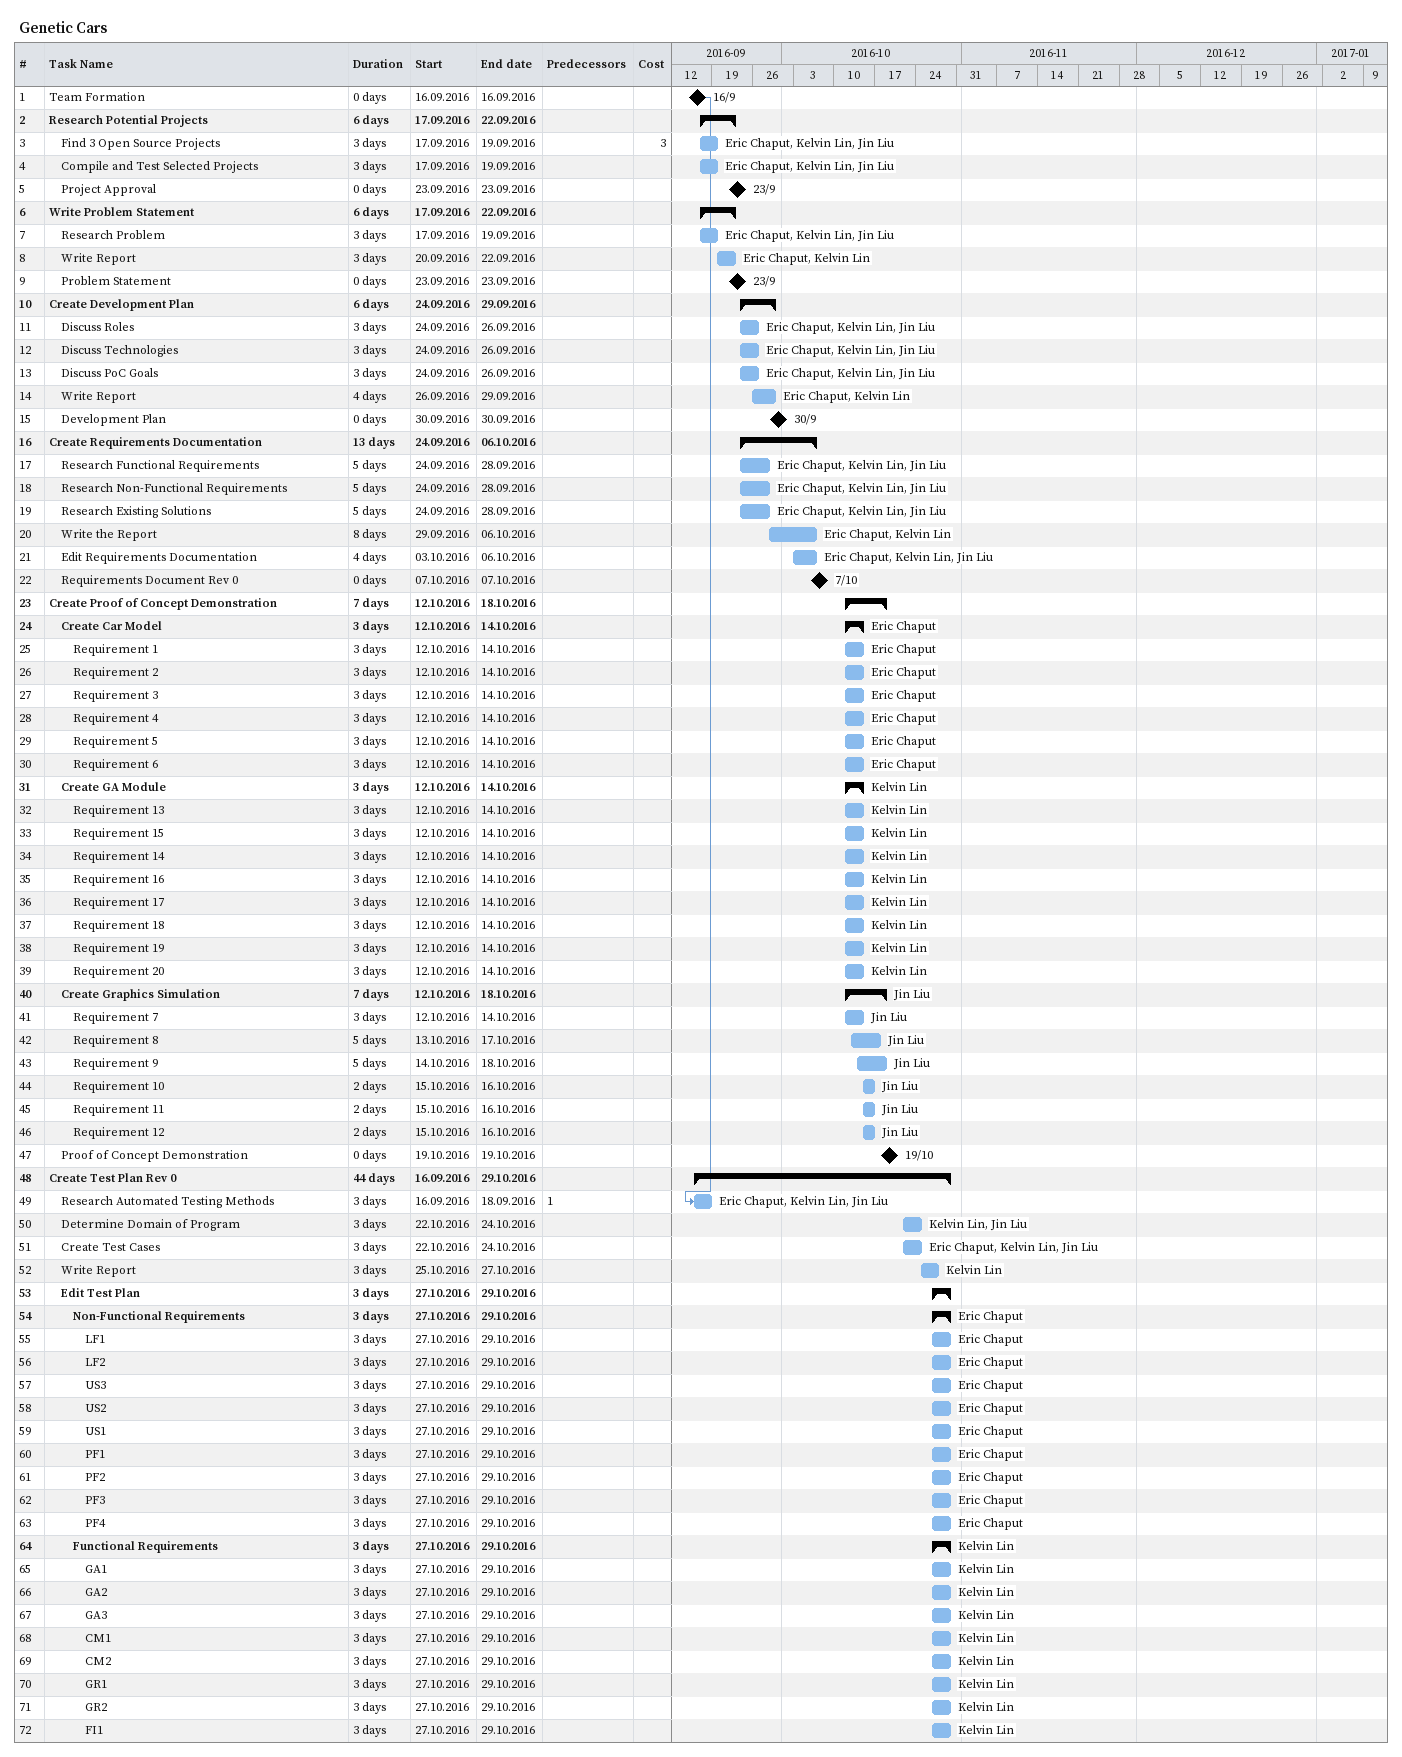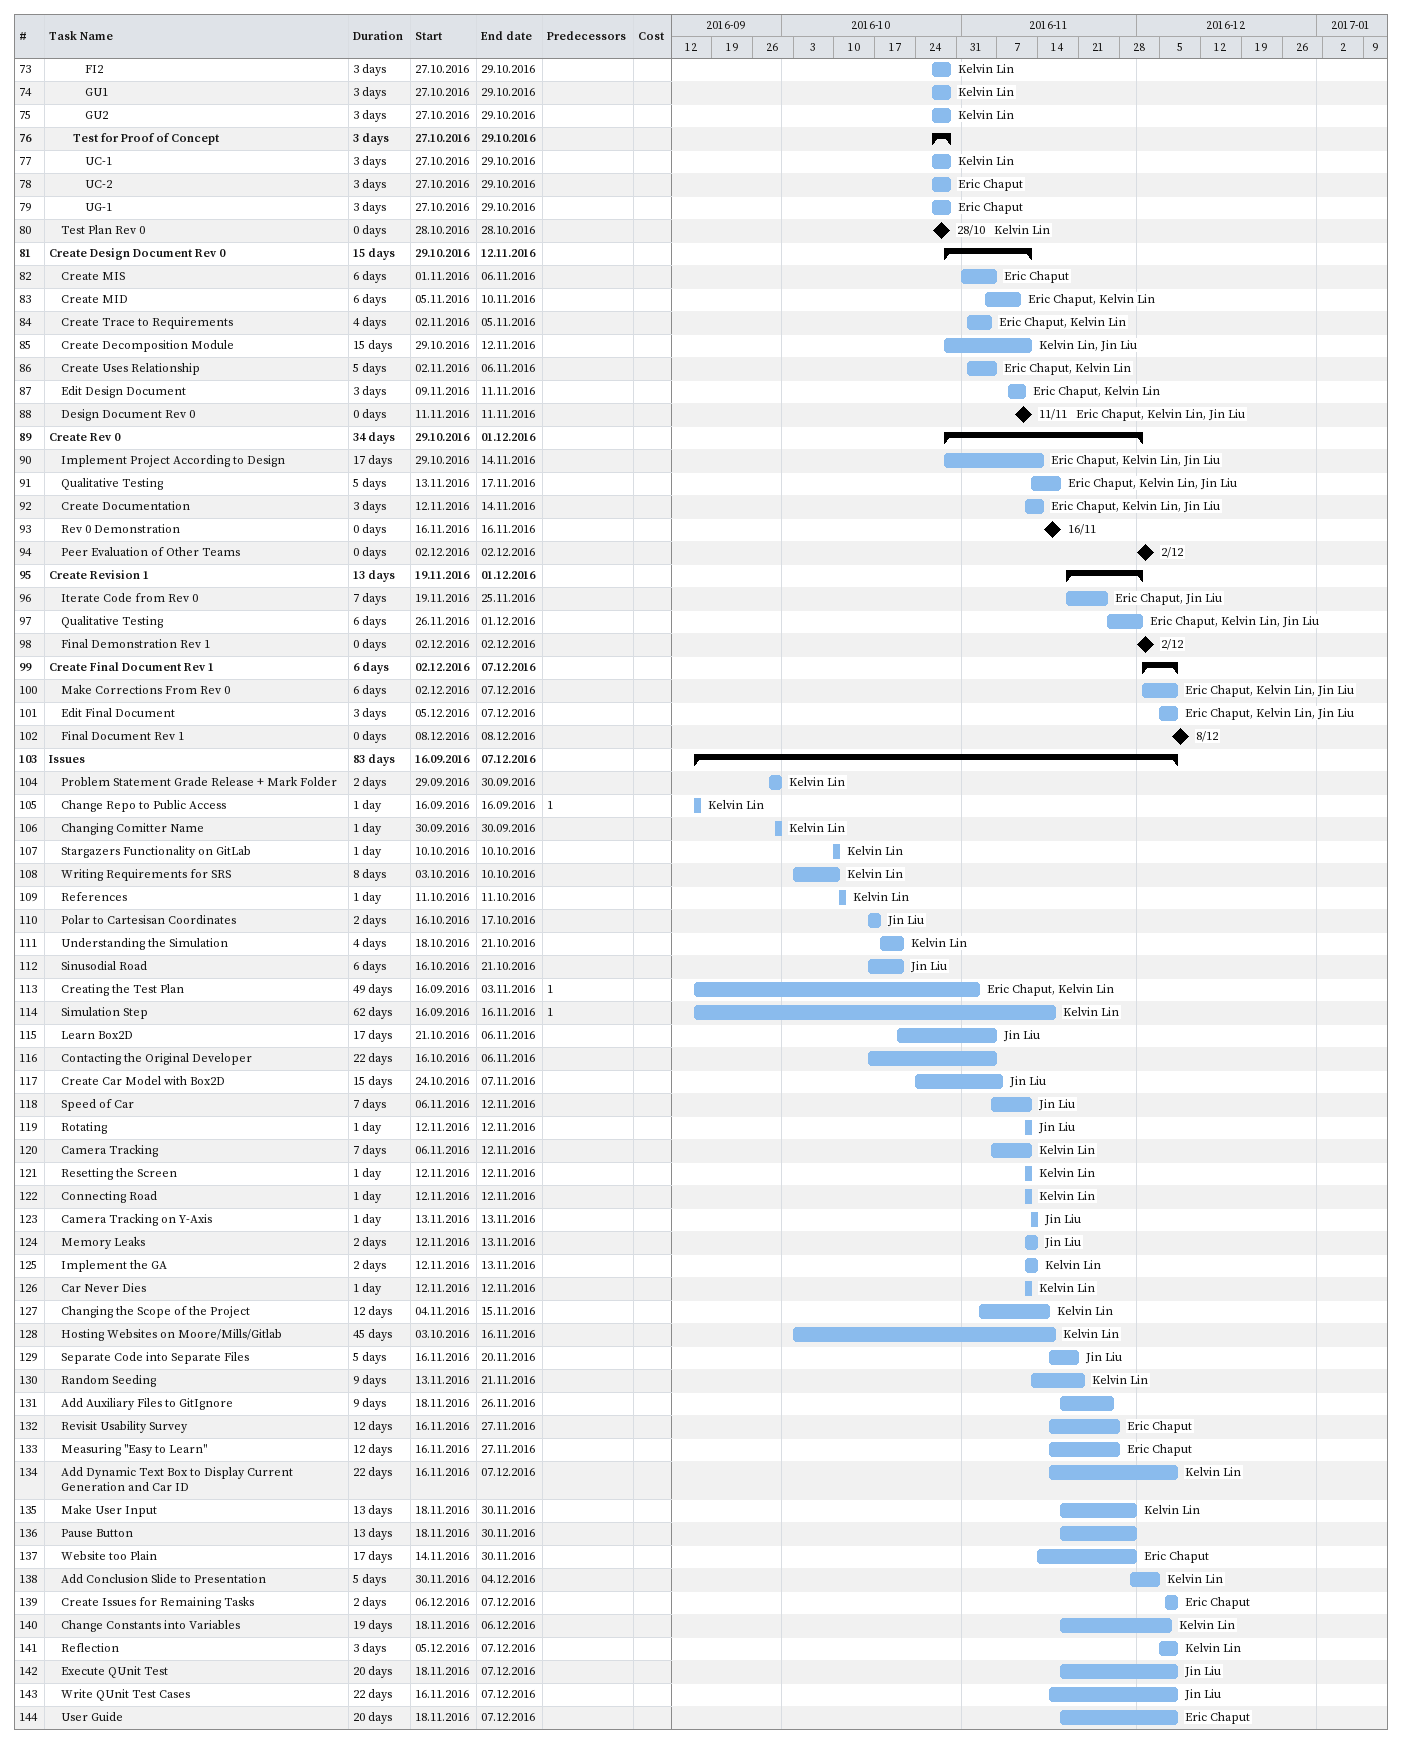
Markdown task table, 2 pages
Genetic Cars

| ID | Level | Task | Duration | Start | Finish | Predecessors | Resources | Cost |
|---|---|---|---|---|---|---|---|---|
| 1 | 1 | Team Formation | 0d | 2016-09-16 | 2016-09-16 |  |  |  |
| 2 | 1 | **Research Potential Projects** | 6d | 2016-09-17 | 2016-09-22 |  |  |  |
| 3 | 2 | Find 3 Open Source Projects | 3d | 2016-09-17 | 2016-09-19 |  | Eric Chaput, Kelvin Lin, Jin Liu | 3 |
| 4 | 2 | Compile and Test Selected Projects | 3d | 2016-09-17 | 2016-09-19 |  | Eric Chaput, Kelvin Lin, Jin Liu |  |
| 5 | 2 | Project Approval | 0d | 2016-09-23 | 2016-09-23 |  |  |  |
| 6 | 1 | **Write Problem Statement** | 6d | 2016-09-17 | 2016-09-22 |  |  |  |
| 7 | 2 | Research Problem | 3d | 2016-09-17 | 2016-09-19 |  | Eric Chaput, Kelvin Lin, Jin Liu |  |
| 8 | 2 | Write Report | 3d | 2016-09-20 | 2016-09-22 |  | Eric Chaput, Kelvin Lin |  |
| 9 | 2 | Problem Statement | 0d | 2016-09-23 | 2016-09-23 |  |  |  |
| 10 | 1 | **Create Development Plan** | 6d | 2016-09-24 | 2016-09-29 |  |  |  |
| 11 | 2 | Discuss Roles | 3d | 2016-09-24 | 2016-09-26 |  | Eric Chaput, Kelvin Lin, Jin Liu |  |
| 12 | 2 | Discuss Technologies | 3d | 2016-09-24 | 2016-09-26 |  | Eric Chaput, Kelvin Lin, Jin Liu |  |
| 13 | 2 | Discuss PoC Goals | 3d | 2016-09-24 | 2016-09-26 |  | Eric Chaput, Kelvin Lin, Jin Liu |  |
| 14 | 2 | Write Report | 4d | 2016-09-26 | 2016-09-29 |  | Eric Chaput, Kelvin Lin |  |
| 15 | 2 | Development Plan | 0d | 2016-09-30 | 2016-09-30 |  |  |  |
| 16 | 1 | **Create Requirements Documentation** | 13d | 2016-09-24 | 2016-10-06 |  |  |  |
| 17 | 2 | Research Functional Requirements | 5d | 2016-09-24 | 2016-09-28 |  | Eric Chaput, Kelvin Lin, Jin Liu |  |
| 18 | 2 | Research Non-Functional Requirements | 5d | 2016-09-24 | 2016-09-28 |  | Eric Chaput, Kelvin Lin, Jin Liu |  |
| 19 | 2 | Research Existing Solutions | 5d | 2016-09-24 | 2016-09-28 |  | Eric Chaput, Kelvin Lin, Jin Liu |  |
| 20 | 2 | Write the Report | 8d | 2016-09-29 | 2016-10-06 |  | Eric Chaput, Kelvin Lin |  |
| 21 | 2 | Edit Requirements Documentation | 4d | 2016-10-03 | 2016-10-06 |  | Eric Chaput, Kelvin Lin, Jin Liu |  |
| 22 | 2 | Requirements Document Rev 0 | 0d | 2016-10-07 | 2016-10-07 |  |  |  |
| 23 | 1 | **Create Proof of Concept Demonstration** | 7d | 2016-10-12 | 2016-10-18 |  |  |  |
| 24 | 2 | **Create Car Model** | 3d | 2016-10-12 | 2016-10-14 |  | Eric Chaput |  |
| 25 | 3 | Requirement 1 | 3d | 2016-10-12 | 2016-10-14 |  | Eric Chaput |  |
| 26 | 3 | Requirement 2 | 3d | 2016-10-12 | 2016-10-14 |  | Eric Chaput |  |
| 27 | 3 | Requirement 3 | 3d | 2016-10-12 | 2016-10-14 |  | Eric Chaput |  |
| 28 | 3 | Requirement 4 | 3d | 2016-10-12 | 2016-10-14 |  | Eric Chaput |  |
| 29 | 3 | Requirement 5 | 3d | 2016-10-12 | 2016-10-14 |  | Eric Chaput |  |
| 30 | 3 | Requirement 6 | 3d | 2016-10-12 | 2016-10-14 |  | Eric Chaput |  |
| 31 | 2 | **Create GA Module** | 3d | 2016-10-12 | 2016-10-14 |  | Kelvin Lin |  |
| 32 | 3 | Requirement 13 | 3d | 2016-10-12 | 2016-10-14 |  | Kelvin Lin |  |
| 33 | 3 | Requirement 15 | 3d | 2016-10-12 | 2016-10-14 |  | Kelvin Lin |  |
| 34 | 3 | Requirement 14 | 3d | 2016-10-12 | 2016-10-14 |  | Kelvin Lin |  |
| 35 | 3 | Requirement 16 | 3d | 2016-10-12 | 2016-10-14 |  | Kelvin Lin |  |
| 36 | 3 | Requirement 17 | 3d | 2016-10-12 | 2016-10-14 |  | Kelvin Lin |  |
| 37 | 3 | Requirement 18 | 3d | 2016-10-12 | 2016-10-14 |  | Kelvin Lin |  |
| 38 | 3 | Requirement 19 | 3d | 2016-10-12 | 2016-10-14 |  | Kelvin Lin |  |
| 39 | 3 | Requirement 20 | 3d | 2016-10-12 | 2016-10-14 |  | Kelvin Lin |  |
| 40 | 2 | **Create Graphics Simulation** | 7d | 2016-10-12 | 2016-10-18 |  | Jin Liu |  |
| 41 | 3 | Requirement 7 | 3d | 2016-10-12 | 2016-10-14 |  | Jin Liu |  |
| 42 | 3 | Requirement 8 | 5d | 2016-10-13 | 2016-10-17 |  | Jin Liu |  |
| 43 | 3 | Requirement 9 | 5d | 2016-10-14 | 2016-10-18 |  | Jin Liu |  |
| 44 | 3 | Requirement 10 | 2d | 2016-10-15 | 2016-10-16 |  | Jin Liu |  |
| 45 | 3 | Requirement 11 | 2d | 2016-10-15 | 2016-10-16 |  | Jin Liu |  |
| 46 | 3 | Requirement 12 | 2d | 2016-10-15 | 2016-10-16 |  | Jin Liu |  |
| 47 | 2 | Proof of Concept Demonstration | 0d | 2016-10-19 | 2016-10-19 |  |  |  |
| 48 | 1 | **Create Test Plan Rev 0** | 44d | 2016-09-16 | 2016-10-29 |  |  |  |
| 49 | 2 | Research Automated Testing Methods | 3d | 2016-09-16 | 2016-09-18 | 1 | Eric Chaput, Kelvin Lin, Jin Liu |  |
| 50 | 2 | Determine Domain of Program | 3d | 2016-10-22 | 2016-10-24 |  | Kelvin Lin, Jin Liu |  |
| 51 | 2 | Create Test Cases | 3d | 2016-10-22 | 2016-10-24 |  | Eric Chaput, Kelvin Lin, Jin Liu |  |
| 52 | 2 | Write Report | 3d | 2016-10-25 | 2016-10-27 |  | Kelvin Lin |  |
| 53 | 2 | **Edit Test Plan** | 3d | 2016-10-27 | 2016-10-29 |  |  |  |
| 54 | 3 | **Non-Functional Requirements** | 3d | 2016-10-27 | 2016-10-29 |  | Eric Chaput |  |
| 55 | 4 | LF1 | 3d | 2016-10-27 | 2016-10-29 |  | Eric Chaput |  |
| 56 | 4 | LF2 | 3d | 2016-10-27 | 2016-10-29 |  | Eric Chaput |  |
| 57 | 4 | US3 | 3d | 2016-10-27 | 2016-10-29 |  | Eric Chaput |  |
| 58 | 4 | US2 | 3d | 2016-10-27 | 2016-10-29 |  | Eric Chaput |  |
| 59 | 4 | US1 | 3d | 2016-10-27 | 2016-10-29 |  | Eric Chaput |  |
| 60 | 4 | PF1 | 3d | 2016-10-27 | 2016-10-29 |  | Eric Chaput |  |
| 61 | 4 | PF2 | 3d | 2016-10-27 | 2016-10-29 |  | Eric Chaput |  |
| 62 | 4 | PF3 | 3d | 2016-10-27 | 2016-10-29 |  | Eric Chaput |  |
| 63 | 4 | PF4 | 3d | 2016-10-27 | 2016-10-29 |  | Eric Chaput |  |
| 64 | 3 | **Functional Requirements** | 3d | 2016-10-27 | 2016-10-29 |  | Kelvin Lin |  |
| 65 | 4 | GA1 | 3d | 2016-10-27 | 2016-10-29 |  | Kelvin Lin |  |
| 66 | 4 | GA2 | 3d | 2016-10-27 | 2016-10-29 |  | Kelvin Lin |  |
| 67 | 4 | GA3 | 3d | 2016-10-27 | 2016-10-29 |  | Kelvin Lin |  |
| 68 | 4 | CM1 | 3d | 2016-10-27 | 2016-10-29 |  | Kelvin Lin |  |
| 69 | 4 | CM2 | 3d | 2016-10-27 | 2016-10-29 |  | Kelvin Lin |  |
| 70 | 4 | GR1 | 3d | 2016-10-27 | 2016-10-29 |  | Kelvin Lin |  |
| 71 | 4 | GR2 | 3d | 2016-10-27 | 2016-10-29 |  | Kelvin Lin |  |
| 72 | 4 | FI1 | 3d | 2016-10-27 | 2016-10-29 |  | Kelvin Lin |  |
| 73 | 4 | FI2 | 3d | 2016-10-27 | 2016-10-29 |  | Kelvin Lin |  |
| 74 | 4 | GU1 | 3d | 2016-10-27 | 2016-10-29 |  | Kelvin Lin |  |
| 75 | 4 | GU2 | 3d | 2016-10-27 | 2016-10-29 |  | Kelvin Lin |  |
| 76 | 3 | **Test for Proof of Concept** | 3d | 2016-10-27 | 2016-10-29 |  |  |  |
| 77 | 4 | UC-1 | 3d | 2016-10-27 | 2016-10-29 |  | Kelvin Lin |  |
| 78 | 4 | UC-2 | 3d | 2016-10-27 | 2016-10-29 |  | Eric Chaput |  |
| 79 | 4 | UG-1 | 3d | 2016-10-27 | 2016-10-29 |  | Eric Chaput |  |
| 80 | 2 | Test Plan Rev 0 | 0d | 2016-10-28 | 2016-10-28 |  | Kelvin Lin |  |
| 81 | 1 | **Create Design Document Rev 0** | 15d | 2016-10-29 | 2016-11-12 |  |  |  |
| 82 | 2 | Create MIS | 6d | 2016-11-01 | 2016-11-06 |  | Eric Chaput |  |
| 83 | 2 | Create MID | 6d | 2016-11-05 | 2016-11-10 |  | Eric Chaput, Kelvin Lin |  |
| 84 | 2 | Create Trace to Requirements | 4d | 2016-11-02 | 2016-11-05 |  | Eric Chaput, Kelvin Lin |  |
| 85 | 2 | Create Decomposition Module | 15d | 2016-10-29 | 2016-11-12 |  | Kelvin Lin, Jin Liu |  |
| 86 | 2 | Create Uses Relationship | 5d | 2016-11-02 | 2016-11-06 |  | Eric Chaput, Kelvin Lin |  |
| 87 | 2 | Edit Design Document | 3d | 2016-11-09 | 2016-11-11 |  | Eric Chaput, Kelvin Lin |  |
| 88 | 2 | Design Document Rev 0 | 0d | 2016-11-11 | 2016-11-11 |  | Eric Chaput, Kelvin Lin, Jin Liu |  |
| 89 | 1 | **Create Rev 0** | 34d | 2016-10-29 | 2016-12-01 |  |  |  |
| 90 | 2 | Implement Project According to Design | 17d | 2016-10-29 | 2016-11-14 |  | Eric Chaput, Kelvin Lin, Jin Liu |  |
| 91 | 2 | Qualitative Testing | 5d | 2016-11-13 | 2016-11-17 |  | Eric Chaput, Kelvin Lin, Jin Liu |  |
| 92 | 2 | Create Documentation | 3d | 2016-11-12 | 2016-11-14 |  | Eric Chaput, Kelvin Lin, Jin Liu |  |
| 93 | 2 | Rev 0 Demonstration | 0d | 2016-11-16 | 2016-11-16 |  |  |  |
| 94 | 2 | Peer Evaluation of Other Teams | 0d | 2016-12-02 | 2016-12-02 |  |  |  |
| 95 | 1 | **Create Revision 1** | 13d | 2016-11-19 | 2016-12-01 |  |  |  |
| 96 | 2 | Iterate Code from Rev 0 | 7d | 2016-11-19 | 2016-11-25 |  | Eric Chaput, Jin Liu |  |
| 97 | 2 | Qualitative Testing | 6d | 2016-11-26 | 2016-12-01 |  | Eric Chaput, Kelvin Lin, Jin Liu |  |
| 98 | 2 | Final Demonstration Rev 1 | 0d | 2016-12-02 | 2016-12-02 |  |  |  |
| 99 | 1 | **Create Final Document Rev 1** | 6d | 2016-12-02 | 2016-12-07 |  |  |  |
| 100 | 2 | Make Corrections From Rev 0 | 6d | 2016-12-02 | 2016-12-07 |  | Eric Chaput, Kelvin Lin, Jin Liu |  |
| 101 | 2 | Edit Final Document | 3d | 2016-12-05 | 2016-12-07 |  | Eric Chaput, Kelvin Lin, Jin Liu |  |
| 102 | 2 | Final Document Rev 1 | 0d | 2016-12-08 | 2016-12-08 |  |  |  |
| 103 | 1 | **Issues** | 83d | 2016-09-16 | 2016-12-07 |  |  |  |
| 104 | 2 | Problem Statement Grade Release + Mark Folder | 2d | 2016-09-29 | 2016-09-30 |  | Kelvin Lin |  |
| 105 | 2 | Change Repo to Public Access | 1d | 2016-09-16 | 2016-09-16 | 1 | Kelvin Lin |  |
| 106 | 2 | Changing Comitter Name | 1d | 2016-09-30 | 2016-09-30 |  | Kelvin Lin |  |
| 107 | 2 | Stargazers Functionality on GitLab | 1d | 2016-10-10 | 2016-10-10 |  | Kelvin Lin |  |
| 108 | 2 | Writing Requirements for SRS | 8d | 2016-10-03 | 2016-10-10 |  | Kelvin Lin |  |
| 109 | 2 | References | 1d | 2016-10-11 | 2016-10-11 |  | Kelvin Lin |  |
| 110 | 2 | Polar to Cartesisan Coordinates | 2d | 2016-10-16 | 2016-10-17 |  | Jin Liu |  |
| 111 | 2 | Understanding the Simulation | 4d | 2016-10-18 | 2016-10-21 |  | Kelvin Lin |  |
| 112 | 2 | Sinusodial Road | 6d | 2016-10-16 | 2016-10-21 |  | Jin Liu |  |
| 113 | 2 | Creating the Test Plan | 49d | 2016-09-16 | 2016-11-03 | 1 | Eric Chaput, Kelvin Lin |  |
| 114 | 2 | Simulation Step | 62d | 2016-09-16 | 2016-11-16 | 1 | Kelvin Lin |  |
| 115 | 2 | Learn Box2D | 17d | 2016-10-21 | 2016-11-06 |  | Jin Liu |  |
| 116 | 2 | Contacting the Original Developer | 22d | 2016-10-16 | 2016-11-06 |  |  |  |
| 117 | 2 | Create Car Model with Box2D | 15d | 2016-10-24 | 2016-11-07 |  | Jin Liu |  |
| 118 | 2 | Speed of Car | 7d | 2016-11-06 | 2016-11-12 |  | Jin Liu |  |
| 119 | 2 | Rotating | 1d | 2016-11-12 | 2016-11-12 |  | Jin Liu |  |
| 120 | 2 | Camera Tracking | 7d | 2016-11-06 | 2016-11-12 |  | Kelvin Lin |  |
| 121 | 2 | Resetting the Screen | 1d | 2016-11-12 | 2016-11-12 |  | Kelvin Lin |  |
| 122 | 2 | Connecting Road | 1d | 2016-11-12 | 2016-11-12 |  | Kelvin Lin |  |
| 123 | 2 | Camera Tracking on Y-Axis | 1d | 2016-11-13 | 2016-11-13 |  | Jin Liu |  |
| 124 | 2 | Memory Leaks | 2d | 2016-11-12 | 2016-11-13 |  | Jin Liu |  |
| 125 | 2 | Implement the GA | 2d | 2016-11-12 | 2016-11-13 |  | Kelvin Lin |  |
| 126 | 2 | Car Never Dies | 1d | 2016-11-12 | 2016-11-12 |  | Kelvin Lin |  |
| 127 | 2 | Changing the Scope of the Project | 12d | 2016-11-04 | 2016-11-15 |  | Kelvin Lin |  |
| 128 | 2 | Hosting Websites on Moore/Mills/Gitlab | 45d | 2016-10-03 | 2016-11-16 |  | Kelvin Lin |  |
| 129 | 2 | Separate Code into Separate Files | 5d | 2016-11-16 | 2016-11-20 |  | Jin Liu |  |
| 130 | 2 | Random Seeding | 9d | 2016-11-13 | 2016-11-21 |  | Kelvin Lin |  |
| 131 | 2 | Add Auxiliary Files to GitIgnore | 9d | 2016-11-18 | 2016-11-26 |  |  |  |
| 132 | 2 | Revisit Usability Survey | 12d | 2016-11-16 | 2016-11-27 |  | Eric Chaput |  |
| 133 | 2 | Measuring "Easy to Learn" | 12d | 2016-11-16 | 2016-11-27 |  | Eric Chaput |  |
| 134 | 2 | Add Dynamic Text Box to Display Current Generation and Car ID | 22d | 2016-11-16 | 2016-12-07 |  | Kelvin Lin |  |
| 135 | 2 | Make User Input | 13d | 2016-11-18 | 2016-11-30 |  | Kelvin Lin |  |
| 136 | 2 | Pause Button | 13d | 2016-11-18 | 2016-11-30 |  |  |  |
| 137 | 2 | Website too Plain | 17d | 2016-11-14 | 2016-11-30 |  | Eric Chaput |  |
| 138 | 2 | Add Conclusion Slide to Presentation | 5d | 2016-11-30 | 2016-12-04 |  | Kelvin Lin |  |
| 139 | 2 | Create Issues for Remaining Tasks | 2d | 2016-12-06 | 2016-12-07 |  | Eric Chaput |  |
| 140 | 2 | Change Constants into Variables | 19d | 2016-11-18 | 2016-12-06 |  | Kelvin Lin |  |
| 141 | 2 | Reflection | 3d | 2016-12-05 | 2016-12-07 |  | Kelvin Lin |  |
| 142 | 2 | Execute QUnit Test | 20d | 2016-11-18 | 2016-12-07 |  | Jin Liu |  |
| 143 | 2 | Write QUnit Test Cases | 22d | 2016-11-16 | 2016-12-07 |  | Jin Liu |  |
| 144 | 2 | User Guide | 20d | 2016-11-18 | 2016-12-07 |  | Eric Chaput |  |
